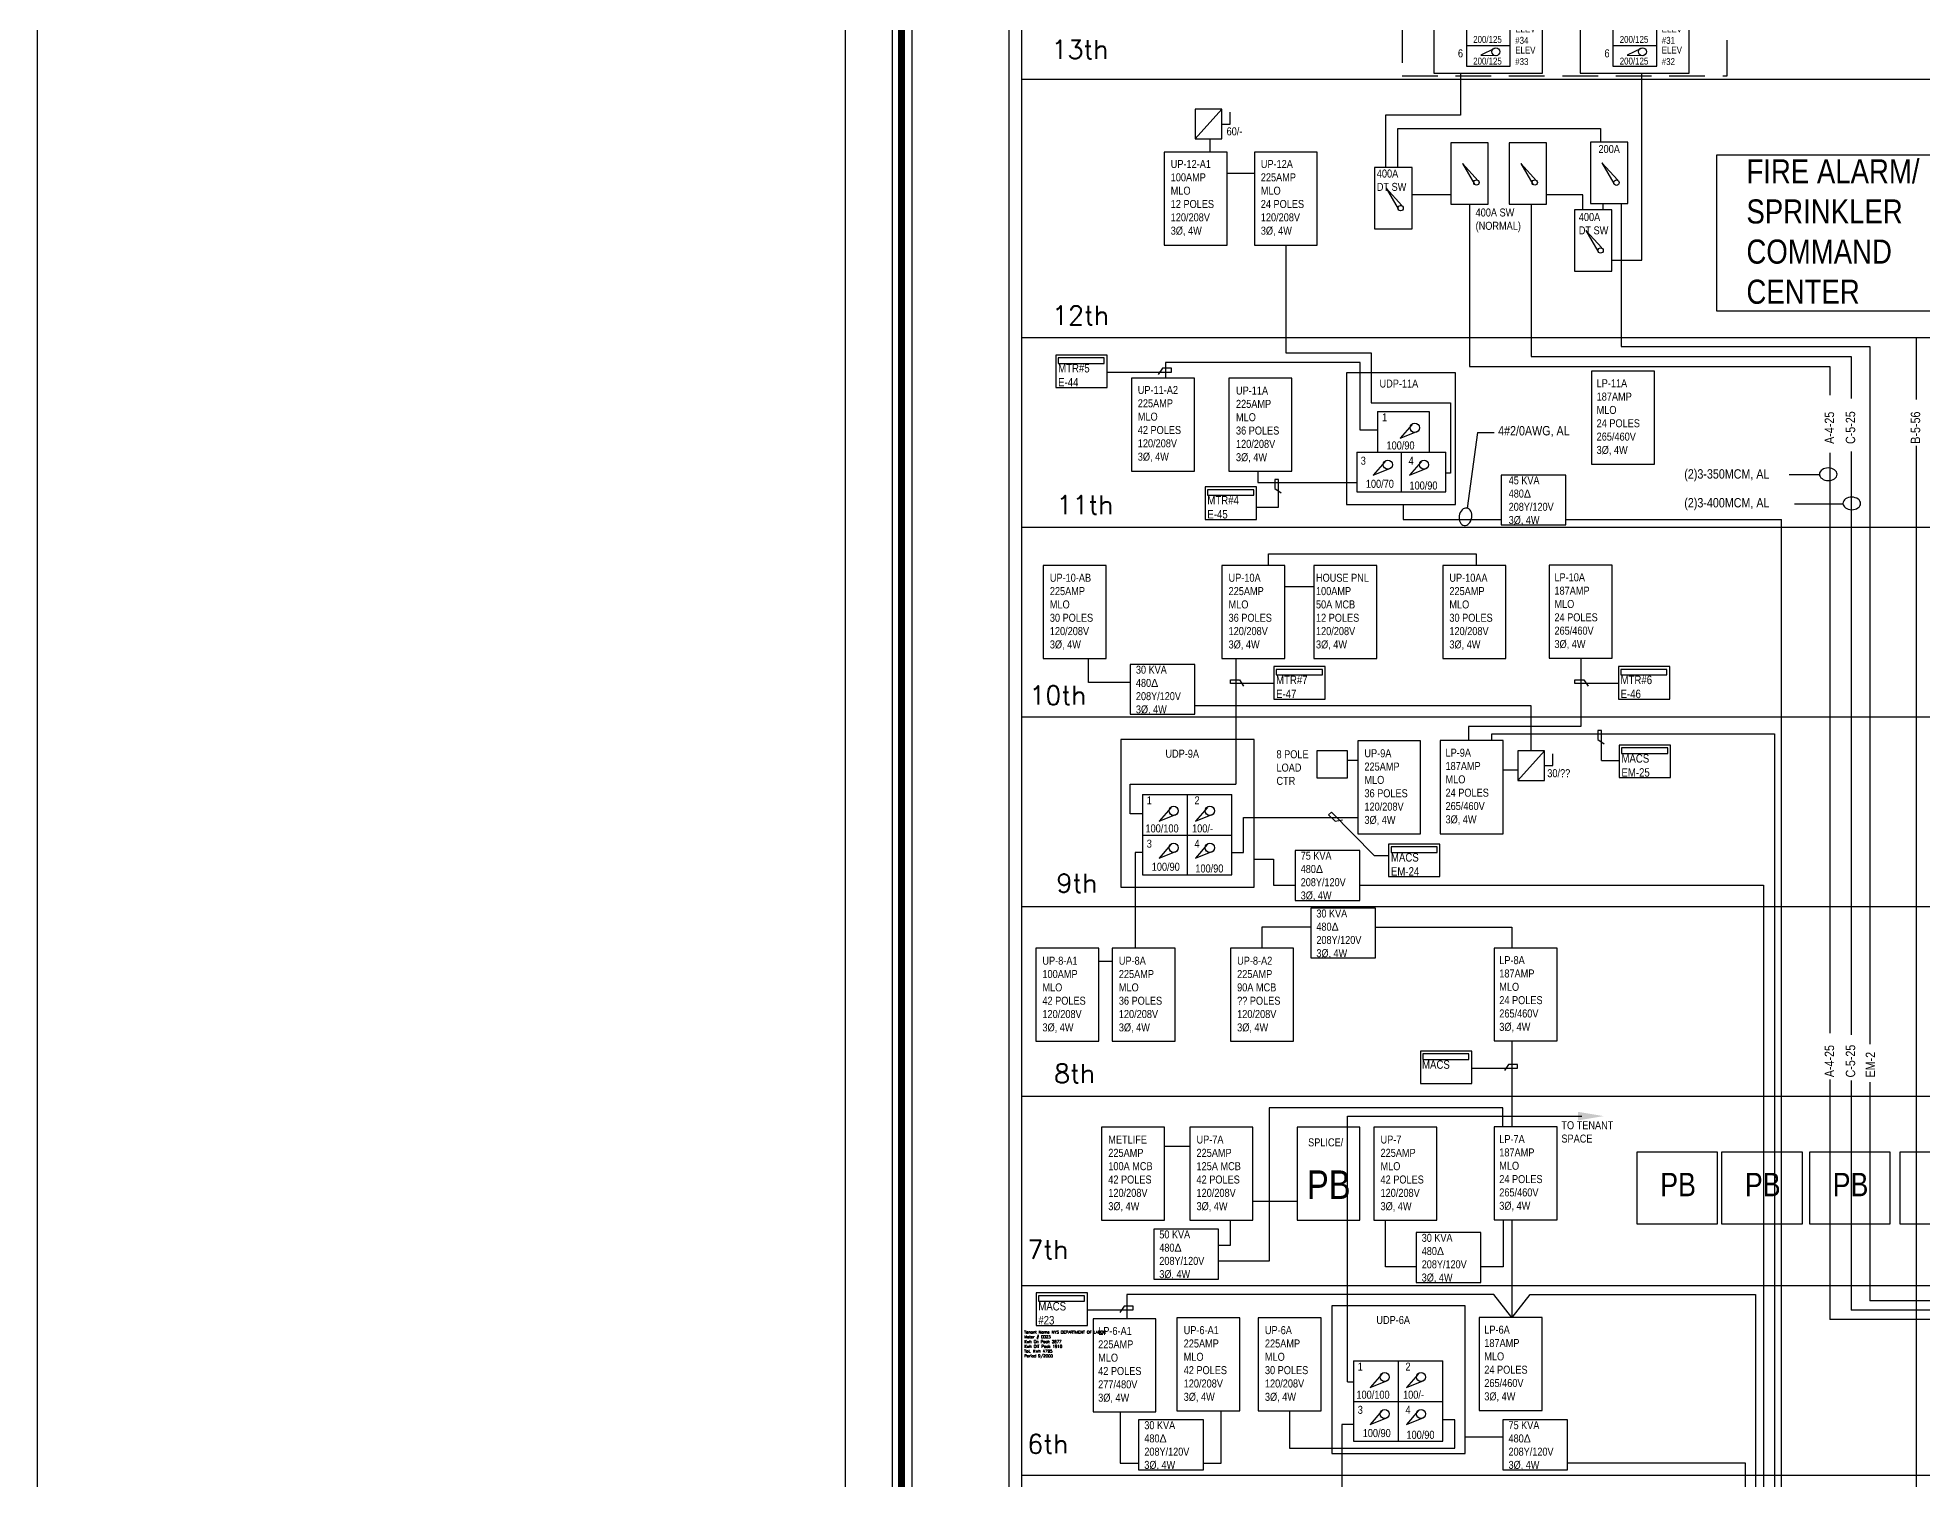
# Model space of a CAD drawing. Extents: x -4.2 to 35, y -7.8 to 73.6.
# Drawn here: x -4.21 to 9.01, y 3.65 to 13.76 of the extents above; entities that cross this region are included whole.
import ezdxf

# ---------------------------------------------------------------- set-up
doc = ezdxf.new("R2010")
doc.units = 0
doc.header["$MEASUREMENT"] = 0
doc.linetypes.add('HIDDEN', pattern=[0.375, 0.25, -0.125])
doc.layers.get('0').update_dxf_attribs({"linetype": 'CONTINUOUS'})
for name, color, linetype in [('BOX', 3, 'CONTINUOUS'), ('EMPTY-DORMANT', 4, 'CONTINUOUS'), ('FLOORS', 7, 'CONTINUOUS'), ('HIGH-VOLTAGE', 1, 'CONTINUOUS'), ('LOW-VOLTAGE', 5, 'CONTINUOUS'), ('METER', 220, 'CONTINUOUS'), ('PANELS', 3, 'CONTINUOUS'), ('PANELTEXT', 7, 'CONTINUOUS'), ('PULL-BOXES', 3, 'CONTINUOUS'), ('TENSPACE', 7, 'HIDDEN')]:
    doc.layers.add(name, color=color, linetype=linetype)
doc.layers.add('MeterID', color=2, linetype='CONTINUOUS', lineweight=5)
doc.styles.add('NOTESSTYLE2', font='techl___.ttf', dxfattribs={"height": 0.25})
doc.styles.add('ROMANS', font='romans')
doc.styles.get("Standard").update_dxf_attribs({"font": 'TXT.shx', "height": 1})

msp = doc.modelspace()

# ---------------------------------------------------------------- linework, layer by layer
for p, q in [((2.694, 13.467), (30.437, 13.467)), ((2.694, 11.654), (30.437, 11.654)), ((2.694, 10.324), (30.437, 10.324)), ((2.694, 8.994), (30.437, 8.994)), ((2.694, 7.664), (30.437, 7.664)), ((2.694, 6.334), (30.437, 6.334)), ((2.694, 5.004), (30.437, 5.004)), ((2.694, 3.674), (30.437, 3.674))]:
    msp.add_line(p, q)
at = {"layer": 'BOX'}
for p, q in [((1.787, -7.814), (1.787, 36.029)), ((1.925, -7.655), (1.925, 35.863))]:
    msp.add_line(p, q, dxfattribs=at)
at = {"layer": 'BOX', "const_width": 0.05}
msp.add_lwpolyline([(34.734, -7.732), (1.851, -7.732), (1.851, 35.949), (34.912, 35.949)], dxfattribs=at)
at = {"layer": 'BOX'}
msp.add_lwpolyline([(-4.21, 35.959), (1.454, 35.959), (1.454, -7.828), (-4.21, -7.828)], close=True, dxfattribs=at)
at = {"layer": 'EMPTY-DORMANT'}
for p, q in [((3.911, 13.047), (4.098, 13.256)), ((4.156, 13.151), (4.156, 13.234)), ((4.098, 13.151), (4.156, 13.151)), ((4.014, 13.047), (4.014, 12.954))]:
    msp.add_line(p, q, dxfattribs=at)
msp.add_lwpolyline([(3.911, 13.047), (4.098, 13.047), (4.098, 13.256), (3.911, 13.256)], close=True, dxfattribs=at)
at = {"layer": 'FLOORS'}
for p, q in [((2.606, -7.246), (2.606, 35.293)), ((2.694, -7.129), (2.694, 35.175))]:
    msp.add_line(p, q, dxfattribs=at)
at = {"layer": 'HIGH-VOLTAGE'}
for p, q in [((5.771, 13.509), (5.771, 13.213)), ((7.044, 12.197), (7.044, 13.509)), ((5.771, 13.213), (5.245, 13.213)), ((5.245, 13.213), (5.245, 12.847)), ((5.333, 12.847), (5.333, 13.12)), ((5.333, 13.12), (6.755, 13.12)), ((6.755, 13.12), (6.755, 13.025)), ((5.705, 12.655), (5.432, 12.655)), ((5.836, 12.588), (5.836, 11.451)), ((6.268, 12.588), (6.268, 11.521)), ((6.631, 12.655), (6.376, 12.655)), ((6.631, 12.55), (6.631, 12.655)), ((6.771, 12.594), (6.771, 12.55)), ((6.898, 12.594), (6.898, 11.591)), ((6.834, 12.197), (7.044, 12.197)), ((8.969, 11.657), (8.969, 11.22)), ((6.268, 11.521), (8.513, 11.521)), ((6.898, 11.591), (8.644, 11.591)), ((8.363, 11.593), (8.363, 11.591)), ((8.513, 11.521), (8.513, 11.227)), ((8.644, 11.591), (8.644, 6.698)), ((5.836, 11.451), (8.364, 11.451)), ((8.364, 11.451), (8.364, 11.25)), ((8.364, 10.844), (8.364, 6.774)), ((8.513, 10.855), (8.513, 6.764)), ((8.969, 10.894), (8.969, -2.091)), ((6.512, 10.378), (8.024, 10.378)), ((8.024, -1.901), (8.024, 10.378)), ((6.616, 9.405), (6.616, 8.925)), ((6.267, 9.07), (3.909, 9.07)), ((6.267, 8.756), (6.267, 9.07)), ((6.616, 8.925), (5.829, 8.925)), ((5.829, 8.925), (5.829, 8.827)), ((5.991, 8.827), (5.991, 8.875)), ((5.991, 8.875), (7.975, 8.875)), ((7.975, 8.875), (7.975, -1.901)), ((6.072, 8.621), (6.175, 8.621)), ((5.066, 7.812), (7.897, 7.812)), ((7.897, 7.812), (7.897, -1.901)), ((5.176, 7.518), (6.133, 7.518)), ((6.133, 7.518), (6.133, 7.372)), ((6.133, 6.72), (6.133, 6.118)), ((8.364, 6.45), (8.364, 4.767)), ((8.513, 6.443), (8.513, 4.832)), ((8.644, 6.43), (8.644, 4.898)), ((6.069, 6.251), (4.43, 6.251)), ((4.43, 6.251), (4.43, 5.175)), ((6.069, 6.118), (6.069, 6.251)), ((6.072, 5.465), (6.072, 5.137)), ((6.133, 5.465), (6.133, 4.78)), ((4.43, 5.175), (4.074, 5.175)), ((6.072, 5.137), (5.914, 5.137)), ((6.005, 4.942), (3.432, 4.942)), ((3.432, 4.942), (3.432, 4.772)), ((6.132, 4.78), (6.005, 4.942)), ((6.134, 4.78), (6.261, 4.942)), ((6.261, 4.942), (7.841, 4.942)), ((7.841, 4.942), (7.841, -1.901)), ((16.515, 4.898), (8.644, 4.898)), ((8.364, 4.832), (8.363, 4.832)), ((15.876, 4.767), (8.364, 4.767)), ((16.179, 4.832), (8.513, 4.832)), ((3.385, 4.119), (3.385, 3.76)), ((3.385, 3.76), (3.514, 3.76)), ((6.523, 3.761), (7.77, 3.761)), ((7.77, 3.761), (7.77, -1.901))]:
    msp.add_line(p, q, dxfattribs=at)
at = {"layer": 'LOW-VOLTAGE'}
for p, q in [((4.135, 12.806), (4.326, 12.806)), ((4.546, 12.301), (4.546, 11.546)), ((4.546, 11.546), (5.146, 11.546)), ((5.146, 11.546), (5.146, 11.196)), ((5.068, 11.479), (3.703, 11.479)), ((3.703, 11.479), (3.703, 11.369)), ((5.068, 11.005), (5.068, 11.479)), ((5.146, 11.196), (5.701, 11.196)), ((5.701, 11.196), (5.701, 10.703)), ((5.19, 11.005), (5.068, 11.005)), ((4.349, 10.716), (4.349, 10.638)), ((4.349, 10.638), (5.044, 10.638)), ((5.701, 10.703), (5.669, 10.703)), ((5.369, 10.483), (5.369, 10.378)), ((5.369, 10.378), (6.058, 10.378)), ((4.426, 10.056), (4.426, 10.137)), ((4.426, 10.137), (5.883, 10.137)), ((5.883, 10.137), (5.883, 10.056)), ((4.54, 9.908), (4.743, 9.908)), ((3.163, 9.235), (3.163, 9.403)), ((4.195, 9.403), (4.195, 8.521)), ((3.455, 9.235), (3.163, 9.235)), ((5.052, 8.687), (4.98, 8.687)), ((3.454, 8.314), (3.454, 8.521)), ((3.454, 8.521), (4.195, 8.521)), ((3.542, 8.314), (3.454, 8.314)), ((4.25, 8.043), (4.25, 8.287)), ((4.25, 8.287), (5.051, 8.287)), ((3.542, 8.042), (3.489, 8.042)), ((3.489, 8.042), (3.489, 7.37)), ((4.167, 8.043), (4.25, 8.043)), ((4.325, 7.994), (4.46, 7.994)), ((4.46, 7.994), (4.46, 7.812)), ((4.46, 7.812), (4.612, 7.812)), ((4.722, 7.518), (4.379, 7.518)), ((4.379, 7.518), (4.379, 7.37)), ((3.328, 7.277), (3.234, 7.277)), ((4.98, 4.329), (4.98, 6.192)), ((4.98, 6.192), (6.623, 6.192)), ((3.873, 5.979), (3.696, 5.979)), ((4.314, 5.596), (4.625, 5.596)), ((4.159, 5.288), (4.159, 5.463)), ((5.246, 5.137), (5.246, 5.463)), ((4.074, 5.288), (4.159, 5.288)), ((5.46, 5.137), (5.246, 5.137)), ((4.98, 4.329), (5.022, 4.329)), ((4.093, 3.76), (4.093, 4.126)), ((4.573, 4.126), (4.573, 3.865)), ((5.022, 4.031), (4.94, 4.031)), ((4.94, 4.031), (4.94, 3.556)), ((5.732, 4.063), (5.648, 4.063)), ((5.732, 3.865), (5.732, 4.063)), ((4.573, 3.865), (5.732, 3.865)), ((5.805, 3.944), (6.069, 3.944)), ((3.968, 3.76), (4.093, 3.76))]:
    msp.add_line(p, q, dxfattribs=at)
msp.add_solid([(6.597, 6.223), (6.777, 6.193), (6.597, 6.163)], dxfattribs=at)
at = {"layer": 'METER'}
for p, q in [((3.293, 11.412), (3.745, 11.412)), ((3.682, 11.438), (3.652, 11.394)), ((3.745, 11.438), (3.682, 11.438)), ((3.745, 11.412), (3.745, 11.438)), ((4.495, 10.658), (4.469, 10.658)), ((4.469, 10.658), (4.469, 10.595)), ((4.469, 10.595), (4.513, 10.565)), ((4.495, 10.463), (4.495, 10.658)), ((4.341, 10.463), (4.495, 10.463)), ((4.158, 9.227), (4.158, 9.253)), ((4.158, 9.253), (4.221, 9.253)), ((4.462, 9.227), (4.158, 9.227)), ((4.221, 9.253), (4.25, 9.208)), ((6.575, 9.227), (6.575, 9.253)), ((6.575, 9.253), (6.638, 9.253)), ((6.88, 9.227), (6.575, 9.227)), ((6.638, 9.253), (6.667, 9.208)), ((6.762, 8.897), (6.736, 8.897)), ((6.736, 8.897), (6.736, 8.834)), ((6.762, 8.687), (6.762, 8.897)), ((6.736, 8.834), (6.78, 8.804)), ((6.762, 8.687), (6.885, 8.687)), ((4.866, 8.324), (4.847, 8.305)), ((4.847, 8.305), (4.892, 8.261)), ((5.167, 8.022), (4.866, 8.324)), ((4.892, 8.261), (4.944, 8.271)), ((5.167, 8.022), (5.268, 8.022)), ((5.851, 6.53), (6.172, 6.53)), ((6.109, 6.556), (6.08, 6.512)), ((6.172, 6.556), (6.109, 6.556)), ((6.172, 6.53), (6.172, 6.556)), ((3.155, 4.834), (3.476, 4.834)), ((3.413, 4.86), (3.383, 4.815)), ((3.476, 4.86), (3.413, 4.86)), ((3.476, 4.834), (3.476, 4.86))]:
    msp.add_line(p, q, dxfattribs=at)
for points in [[(2.933, 11.303), (3.293, 11.303), (3.293, 11.531), (2.933, 11.531)], [(2.95, 11.472), (3.273, 11.472), (3.273, 11.511), (2.95, 11.511)], [(3.981, 10.378), (4.341, 10.378), (4.341, 10.606), (3.981, 10.606)], [(3.998, 10.547), (4.321, 10.547), (4.321, 10.586), (3.998, 10.586)], [(4.462, 9.118), (4.823, 9.118), (4.823, 9.346), (4.462, 9.346)], [(4.479, 9.287), (4.803, 9.287), (4.803, 9.326), (4.479, 9.326)], [(6.88, 9.118), (7.24, 9.118), (7.24, 9.346), (6.88, 9.346)], [(6.896, 9.287), (7.22, 9.287), (7.22, 9.326), (6.896, 9.326)], [(6.885, 8.567), (7.246, 8.567), (7.246, 8.795), (6.885, 8.795)], [(6.902, 8.736), (7.226, 8.736), (7.226, 8.775), (6.902, 8.775)], [(5.268, 7.873), (5.628, 7.873), (5.628, 8.101), (5.268, 8.101)], [(5.285, 8.042), (5.608, 8.042), (5.608, 8.081), (5.285, 8.081)], [(5.491, 6.422), (5.851, 6.422), (5.851, 6.649), (5.491, 6.649)], [(5.508, 6.59), (5.831, 6.59), (5.831, 6.63), (5.508, 6.63)], [(2.794, 4.725), (3.155, 4.725), (3.155, 4.953), (2.794, 4.953)], [(2.811, 4.894), (3.135, 4.894), (3.135, 4.933), (2.811, 4.933)]]:
    msp.add_lwpolyline(points, close=True, dxfattribs=at)
at = {"layer": 'PANELS'}
for p, q in [((6.121, 13.7), (5.813, 13.7)), ((6.011, 13.682), (5.914, 13.634)), ((5.914, 13.634), (6.028, 13.632)), ((7.149, 13.7), (6.84, 13.7)), ((7.039, 13.682), (6.942, 13.634)), ((6.942, 13.634), (7.056, 13.632)), ((5.896, 12.753), (5.786, 12.875)), ((5.786, 12.875), (5.87, 12.729)), ((6.305, 12.753), (6.195, 12.875)), ((6.195, 12.875), (6.279, 12.729)), ((6.875, 12.758), (6.764, 12.88)), ((6.764, 12.88), (6.848, 12.734)), ((5.361, 12.58), (5.25, 12.702)), ((5.25, 12.702), (5.334, 12.556)), ((6.763, 12.283), (6.652, 12.405)), ((6.652, 12.405), (6.736, 12.259)), ((5.19, 11.135), (5.551, 11.135)), ((5.431, 11.042), (5.349, 10.947)), ((5.349, 10.947), (5.472, 10.996)), ((5.044, 10.849), (5.669, 10.849)), ((5.044, 10.849), (5.044, 10.571)), ((5.356, 10.849), (5.356, 10.571)), ((5.356, 10.849), (5.356, 10.813)), ((5.669, 10.571), (5.669, 10.849)), ((5.242, 10.783), (5.16, 10.688)), ((5.16, 10.688), (5.282, 10.738)), ((5.496, 10.783), (5.414, 10.688)), ((5.414, 10.688), (5.536, 10.738)), ((5.044, 10.571), (5.669, 10.571)), ((6.175, 8.547), (6.362, 8.756)), ((6.42, 8.651), (6.42, 8.734)), ((6.362, 8.651), (6.42, 8.651)), ((3.542, 8.448), (4.167, 8.448)), ((3.542, 8.448), (3.542, 7.885)), ((3.74, 8.356), (3.658, 8.261)), ((3.855, 8.448), (3.855, 7.885)), ((3.855, 8.448), (3.855, 8.127)), ((3.994, 8.356), (3.912, 8.261)), ((4.167, 7.885), (4.167, 8.448)), ((3.658, 8.261), (3.78, 8.31)), ((3.912, 8.261), (4.034, 8.31)), ((3.542, 8.163), (4.166, 8.163)), ((3.74, 8.097), (3.658, 8.002)), ((3.994, 8.097), (3.912, 8.002)), ((3.658, 8.002), (3.78, 8.051)), ((3.912, 8.002), (4.034, 8.051)), ((3.542, 7.885), (4.167, 7.885)), ((5.022, 4.477), (5.648, 4.477)), ((5.022, 4.477), (5.022, 3.913)), ((5.22, 4.384), (5.138, 4.289)), ((5.335, 4.477), (5.335, 3.914)), ((5.335, 4.477), (5.335, 4.156)), ((5.474, 4.384), (5.392, 4.289)), ((5.648, 3.913), (5.648, 4.477)), ((5.138, 4.289), (5.261, 4.339)), ((5.392, 4.289), (5.515, 4.339)), ((5.022, 4.191), (5.646, 4.191)), ((5.22, 4.126), (5.138, 4.03)), ((5.474, 4.126), (5.392, 4.03)), ((5.138, 4.03), (5.261, 4.08)), ((5.392, 4.03), (5.515, 4.08)), ((5.022, 3.913), (5.648, 3.913))]:
    msp.add_line(p, q, dxfattribs=at)
for points in [[(5.584, 13.509), (6.348, 13.509), (6.348, 14.42), (5.584, 14.42)], [(6.612, 13.509), (7.376, 13.509), (7.376, 14.42), (6.612, 14.42)], [(5.813, 13.558), (6.121, 13.558), (6.121, 14.156), (5.813, 14.156)], [(6.84, 13.558), (7.149, 13.558), (7.149, 14.156), (6.84, 14.156)], [(5.705, 12.588), (5.967, 12.588), (5.967, 13.02), (5.705, 13.02)], [(6.113, 12.588), (6.376, 12.588), (6.376, 13.02), (6.113, 13.02)], [(6.683, 12.594), (6.946, 12.594), (6.946, 13.025), (6.683, 13.025)], [(3.693, 12.301), (4.135, 12.301), (4.135, 12.954), (3.693, 12.954)], [(4.326, 12.301), (4.767, 12.301), (4.767, 12.954), (4.326, 12.954)], [(5.169, 12.415), (5.432, 12.415), (5.432, 12.847), (5.169, 12.847)], [(7.569, 11.84), (9.368, 11.84), (9.368, 12.933), (7.569, 12.933)], [(6.571, 12.119), (6.834, 12.119), (6.834, 12.55), (6.571, 12.55)], [(4.973, 10.483), (5.737, 10.483), (5.737, 11.407), (4.973, 11.407)], [(6.69, 10.766), (7.132, 10.766), (7.132, 11.419), (6.69, 11.419)], [(3.463, 10.716), (3.905, 10.716), (3.905, 11.369), (3.463, 11.369)], [(4.146, 10.716), (4.588, 10.716), (4.588, 11.369), (4.146, 11.369)], [(6.058, 10.34), (6.512, 10.34), (6.512, 10.689), (6.058, 10.689)], [(2.844, 9.403), (3.286, 9.403), (3.286, 10.056), (2.844, 10.056)], [(4.098, 9.403), (4.54, 9.403), (4.54, 10.056), (4.098, 10.056)], [(4.743, 9.403), (5.185, 9.403), (5.185, 10.056), (4.743, 10.056)], [(5.647, 9.403), (6.089, 9.403), (6.089, 10.056), (5.647, 10.056)], [(6.395, 9.405), (6.837, 9.405), (6.837, 10.057), (6.395, 10.057)], [(3.455, 9.011), (3.909, 9.011), (3.909, 9.36), (3.455, 9.36)], [(3.39, 7.798), (4.325, 7.798), (4.325, 8.834), (3.39, 8.834)], [(4.765, 8.566), (4.98, 8.566), (4.98, 8.754), (4.765, 8.754)], [(5.051, 8.172), (5.492, 8.172), (5.492, 8.825), (5.051, 8.825)], [(5.63, 8.174), (6.072, 8.174), (6.072, 8.827), (5.63, 8.827)], [(6.175, 8.547), (6.362, 8.547), (6.362, 8.756), (6.175, 8.756)], [(4.612, 7.706), (5.066, 7.706), (5.066, 8.055), (4.612, 8.055)], [(4.722, 7.302), (5.176, 7.302), (5.176, 7.651), (4.722, 7.651)], [(2.792, 6.718), (3.234, 6.718), (3.234, 7.37), (2.792, 7.37)], [(3.328, 6.718), (3.77, 6.718), (3.77, 7.37), (3.328, 7.37)], [(4.159, 6.718), (4.6, 6.718), (4.6, 7.37), (4.159, 7.37)], [(6.007, 6.72), (6.449, 6.72), (6.449, 7.372), (6.007, 7.372)], [(3.254, 5.463), (3.696, 5.463), (3.696, 6.116), (3.254, 6.116)], [(3.873, 5.463), (4.314, 5.463), (4.314, 6.116), (3.873, 6.116)], [(5.164, 5.463), (5.605, 5.463), (5.605, 6.116), (5.164, 6.116)], [(6.007, 5.465), (6.449, 5.465), (6.449, 6.118), (6.007, 6.118)], [(3.62, 5.05), (4.074, 5.05), (4.074, 5.399), (3.62, 5.399)], [(5.46, 5.027), (5.914, 5.027), (5.914, 5.376), (5.46, 5.376)], [(3.194, 4.119), (3.635, 4.119), (3.635, 4.772), (3.194, 4.772)], [(3.783, 4.126), (4.225, 4.126), (4.225, 4.778), (3.783, 4.778)], [(4.353, 4.126), (4.794, 4.126), (4.794, 4.778), (4.353, 4.778)], [(4.87, 3.826), (5.805, 3.826), (5.805, 4.862), (4.87, 4.862)], [(5.902, 4.128), (6.344, 4.128), (6.344, 4.78), (5.902, 4.78)], [(3.514, 3.713), (3.968, 3.713), (3.968, 4.062), (3.514, 4.062)], [(6.069, 3.713), (6.523, 3.713), (6.523, 4.062), (6.069, 4.062)]]:
    msp.add_lwpolyline(points, close=True, dxfattribs=at)
for centre, radius in [((6.02, 13.658), 0.0279), ((7.048, 13.658), 0.0279), ((5.884, 12.741), 0.0188), ((6.293, 12.741), 0.0188), ((6.866, 12.74), 0.0188), ((5.352, 12.561), 0.0188), ((6.755, 12.264), 0.0188), ((5.451, 11.021), 0.0324), ((5.262, 10.762), 0.0324), ((5.516, 10.762), 0.0324), ((3.76, 8.334), 0.0324), ((4.014, 8.334), 0.0324), ((3.76, 8.075), 0.0324), ((4.014, 8.075), 0.0324), ((5.24, 4.363), 0.0324), ((5.495, 4.363), 0.0324), ((5.24, 4.104), 0.0324), ((5.495, 4.104), 0.0324)]:
    msp.add_circle(centre, radius, dxfattribs=at)
at = {"layer": 'PANELTEXT'}
for p, q in [((5.892, 10.987), (5.819, 10.457)), ((5.892, 10.987), (6.009, 10.987)), ((8.078, 10.694), (8.29, 10.694)), ((8.114, 10.488), (8.455, 10.488))]:
    msp.add_line(p, q, dxfattribs=at)
at = {"layer": 'PANELTEXT', "extrusion": (0, 0, -1)}
for centre, major_axis in [((8.352, 10.695), (-0.0616, 0.0004)), ((5.807, 10.397), (0.0092, 0.0609)), ((8.517, 10.49), (-0.0616, 0.0004))]:
    msp.add_ellipse(centre, major_axis=major_axis, ratio=0.716701, dxfattribs=at)
at = {"layer": 'PULL-BOXES'}
for p, q in [((5.19, 11.135), (5.19, 10.849)), ((5.551, 11.135), (5.551, 10.849))]:
    msp.add_line(p, q, dxfattribs=at)
for points in [[(4.625, 5.463), (5.066, 5.463), (5.066, 6.116), (4.625, 6.116)], [(7.01, 5.437), (7.576, 5.437), (7.576, 5.941), (7.01, 5.941)], [(7.604, 5.437), (8.171, 5.437), (8.171, 5.941), (7.604, 5.941)], [(8.22, 5.437), (8.787, 5.437), (8.787, 5.941), (8.22, 5.941)], [(8.854, 5.437), (9.42, 5.437), (9.42, 5.941), (8.854, 5.941)]]:
    msp.add_lwpolyline(points, close=True, dxfattribs=at)
at = {"layer": 'TENSPACE'}
msp.add_lwpolyline([(5.362, 13.489), (7.642, 13.489), (7.642, 14.58), (5.362, 14.58)], close=True, dxfattribs=at)

# ---------------------------------------------------------------- texts
at = {"layer": 'FLOORS'}
for s, p in [('13th', (2.902, 13.609)), ('12th', (2.906, 11.744)), ('11th', (2.937, 10.415)), ('10th', (2.747, 9.079)), ('9th', (2.937, 7.761)), ('8th', (2.921, 6.426)), ('7th ', (2.733, 5.192)), ('6th ', (2.733, 3.828))]:
    msp.add_text(s, height=0.1313, dxfattribs=at).set_placement(p)
at = {"layer": 'METER', "char_height": 0.0589, "attachment_point": 1, "style": 'NOTESSTYLE2'}
for s, insert in [('MTR#5\\PE-44', (2.949, 11.468)), ('MTR#4\\PE-45', (3.996, 10.542)), ('MTR#7\\PE-47', (4.478, 9.282)), ('MTR#6\\PE-46', (6.895, 9.282)), ('MACS\\PEM-25', (6.901, 8.731)), ('MACS\\PEM-24', (5.284, 8.037)), ('MACS', (5.502, 6.584)), ('MACS\\P#23', (2.81, 4.889))]:
    msp.add_mtext(s, dxfattribs=dict(at, insert=insert))
at = {"layer": 'MeterID', "insert": (2.711, 4.688), "char_height": 0.02, "attachment_point": 1, "style": 'ROMANS'}
msp.add_mtext('Tenant Name NYS DEPARTMENT OF LABOR\\PMeter # 0023\\PKwh On Peak 2877\\PKwh Off Peak 1918\\PTot. Kwh 4795\\PPeriod 9/2000', dxfattribs=at)
at = {"layer": 'PANELTEXT', "attachment_point": 1, "style": 'NOTESSTYLE2'}
for s, insert, char_height in [('2\\C7;00/125', (5.861, 13.769), 0.04841), ('ELEV\\P#34', (6.156, 13.843), 0.0484), ('2\\C7;00/125', (6.889, 13.769), 0.04841), ('ELEV\\P#31', (7.184, 13.843), 0.0484), ('6', (5.754, 13.675), 0.0561), ('2\\C7;00/125', (5.861, 13.617), 0.04841), ('ELEV\\P#33', (6.156, 13.694), 0.0484), ('6', (6.782, 13.675), 0.0561), ('2\\C7;00/125', (6.889, 13.617), 0.04841), ('ELEV\\P#32', (7.184, 13.694), 0.0484), ('60/-', (4.131, 13.128), 0.0561), ('200A', (6.74, 13.004), 0.0561), ('UP-12-A1\\P100AMP\\PMLO\\P12 POLES\\P120/208V\\P3Ø, 4W', (3.739, 12.899), 0.0561), ('UP-12A\\P225AMP\\PMLO\\P24 POLES\\P120/208V\\P3Ø, 4W', (4.371, 12.899), 0.0561), ('400A\\PDT SW', (5.185, 12.832), 0.0561), ('FIRE ALARM/\\PSPRINKLER\\PCOMMAND\\PCENTER', (7.778, 12.904), 0.16886), ('400A SW\\P(NORMAL)', (5.878, 12.559), 0.0561), ('400A \\PDT SW', (6.602, 12.527), 0.0561), ('UP-11-A2\\P225AMP\\PMLO\\P42 POLES\\P120/208V\\P3Ø, 4W', (3.508, 11.314), 0.0561), ('UP-11A\\P225AMP\\PMLO\\P36 POLES\\P120/208V\\P3Ø, 4W', (4.197, 11.31), 0.0561), ('UDP-11A', (5.204, 11.359), 0.0561), ('LP-11A\\P187AMP\\PMLO\\P24 POLES\\P265/460V\\P3Ø, 4W', (6.727, 11.361), 0.0561), ('1', (5.222, 11.122), 0.0561), ('4#2/0AWG, AL', (6.036, 11.033), 0.06563), ('\\C7;100/90', (5.253, 10.925), 0.0561), ('3', (5.072, 10.818), 0.0561), ('4', (5.408, 10.818), 0.0561), ('(2)3-350MCM, AL', (7.342, 10.73), 0.06563), ('\\C7;100/70', (5.108, 10.656), 0.0561), ('\\C7;100/90', (5.414, 10.644), 0.0561), ('45 KVA\\P480\\Fgreekc.shx;D\\P\\fTechnicLite|b0|i0|c2|p2;208Y/120V\\P3Ø, 4W', (6.11, 10.68), 0.05567), ('(2)3-400MCM, AL', (7.342, 10.528), 0.06563), ('UP-10-AB\\P225AMP\\PMLO\\P30 POLES\\P120/208V\\P3Ø, 4W', (2.891, 9.997), 0.0561), ('UP-10A\\P225AMP\\PMLO\\P36 POLES\\P120/208V\\P3Ø, 4W', (4.145, 9.997), 0.0561), ('HOUSE PNL\\P100AMP\\P50A MCB\\P12 POLES\\P120/208V\\P3Ø, 4W', (4.758, 9.997), 0.0561), ('UP-10AA\\P225AMP\\PMLO\\P30 POLES\\P120/208V\\P3Ø, 4W', (5.694, 9.997), 0.0561), ('LP-10A\\P187AMP\\PMLO\\P24 POLES\\P265/460V\\P3Ø, 4W', (6.431, 10), 0.0561), ('30 KVA\\P480\\Fgreekc.shx;D\\P\\fTechnicLite|b0|i0|c2|p2;208Y/120V\\P3Ø, 4W', (3.495, 9.352), 0.05567), ('UDP-9A', (3.702, 8.763), 0.0561), ('8 POLE\\PLOAD\\PCTR', (4.481, 8.759), 0.0561), ('UP-9A\\P225AMP\\PMLO\\P36 POLES\\P120/208V\\P3Ø, 4W', (5.098, 8.766), 0.0561), ('LP-9A\\P187AMP\\PMLO\\P24 POLES\\P265/460V\\P3Ø, 4W', (5.667, 8.77), 0.0561), ('30/??', (6.381, 8.626), 0.0561), ('1', (3.571, 8.436), 0.0561), ('2', (3.906, 8.436), 0.0561), ('\\C7;100/100', (3.562, 8.239), 0.05615), ('\\C7;100/-', (3.889, 8.239), 0.0561), ('3', (3.571, 8.132), 0.0561), ('4', (3.906, 8.132), 0.0561), ('\\C7;100/90', (3.606, 7.97), 0.0561), ('\\C7;100/90', (3.912, 7.958), 0.0561), ('75 KVA\\P480\\Fgreekc.shx;D\\P\\fTechnicLite|b0|i0|c2|p2;208Y/120V\\P3Ø, 4W', (4.651, 8.047), 0.05567), ('30 KVA\\P480\\Fgreekc.shx;D\\P\\fTechnicLite|b0|i0|c2|p2;208Y/120V\\P3Ø, 4W', (4.761, 7.642), 0.05567), ('UP-8-A1\\P100AMP\\PMLO\\P42 POLES\\P120/208V\\P3Ø, 4W', (2.839, 7.311), 0.0561), ('UP-8A\\P225AMP\\PMLO\\P36 POLES\\P120/208V\\P3Ø, 4W', (3.375, 7.311), 0.0561), ('UP-8-A2\\P225AMP\\P90A MCB\\P?? POLES\\P120/208V\\P3Ø, 4W', (4.205, 7.311), 0.0561), ('LP-8A\\P187AMP\\PMLO\\P24 POLES\\P265/460V\\P3Ø, 4W', (6.044, 7.315), 0.0561), ('TO TENANT\\PSPACE', (6.48, 6.157), 0.0561), ('METLIFE\\P225AMP\\P100A MCB\\P42 POLES\\P120/208V\\P3Ø, 4W', (3.301, 6.057), 0.0561), ('UP-7A\\P225AMP\\P125A MCB\\P42 POLES\\P120/208V\\P3Ø, 4W', (3.92, 6.057), 0.0561), ('SPLICE/', (4.703, 6.037), 0.0561), ('UP-7\\P225AMP\\PMLO\\P42 POLES\\P120/208V\\P3Ø, 4W', (5.211, 6.057), 0.0561), ('LP-7A\\P187AMP\\PMLO\\P24 POLES\\P265/460V\\P3Ø, 4W', (6.044, 6.06), 0.0561), ('PB', (4.695, 5.812), 0.2002), ('PB', (7.173, 5.795), 0.164), ('PB', (7.767, 5.795), 0.164), ('PB', (8.383, 5.795), 0.164), ('50 KVA\\P480\\Fgreekc.shx;D\\P\\fTechnicLite|b0|i0|c2|p2;208Y/120V\\P3Ø, 4W', (3.659, 5.391), 0.05567), ('30 KVA\\P480\\Fgreekc.shx;D\\P\\fTechnicLite|b0|i0|c2|p2;208Y/120V\\P3Ø, 4W', (5.5, 5.367), 0.05567), ('UDP-6A', (5.182, 4.791), 0.0561), ('LP-6-A1\\P225AMP\\PMLO\\P42 POLES\\P277/480V\\P3Ø, 4W', (3.23, 4.714), 0.0561), ('UP-6-A1\\P225AMP\\PMLO\\P42 POLES\\P120/208V\\P3Ø, 4W', (3.83, 4.72), 0.0561), ('UP-6A\\P225AMP\\PMLO\\P30 POLES\\P120/208V\\P3Ø, 4W', (4.4, 4.72), 0.0561), ('LP-6A\\P187AMP\\PMLO\\P24 POLES\\P265/460V\\P3Ø, 4W', (5.939, 4.723), 0.0561), ('1', (5.051, 4.464), 0.0561), ('2', (5.386, 4.464), 0.0561), ('\\C7;100/100', (5.042, 4.267), 0.05615), ('\\C7;100/-', (5.369, 4.267), 0.0561), ('3', (5.051, 4.161), 0.0561), ('4', (5.386, 4.161), 0.0561), ('30 KVA\\P480\\Fgreekc.shx;D\\P\\fTechnicLite|b0|i0|c2|p2;208Y/120V\\P3Ø, 4W', (3.554, 4.053), 0.05567), ('\\C7;100/90', (5.086, 3.998), 0.0561), ('\\C7;100/90', (5.393, 3.986), 0.0561), ('75 KVA\\P480\\Fgreekc.shx;D\\P\\fTechnicLite|b0|i0|c2|p2;208Y/120V\\P3Ø, 4W', (6.109, 4.053), 0.05567)]:
    msp.add_mtext(s, dxfattribs=dict(at, insert=insert, char_height=char_height))
at = {"layer": 'PANELTEXT', "char_height": 0.0656, "attachment_point": 1, "rotation": 90, "style": 'NOTESSTYLE2'}
for s, insert in [('A-4-25', (8.327, 10.908)), ('C-5-25', (8.475, 10.907)), ('B-5-56', (8.931, 10.909)), ('A-4-25', (8.327, 6.466)), ('C-5-25', (8.475, 6.464)), ('EM-2', (8.615, 6.464))]:
    msp.add_mtext(s, dxfattribs=dict(at, insert=insert))

doc.saveas('drawing.dxf')
